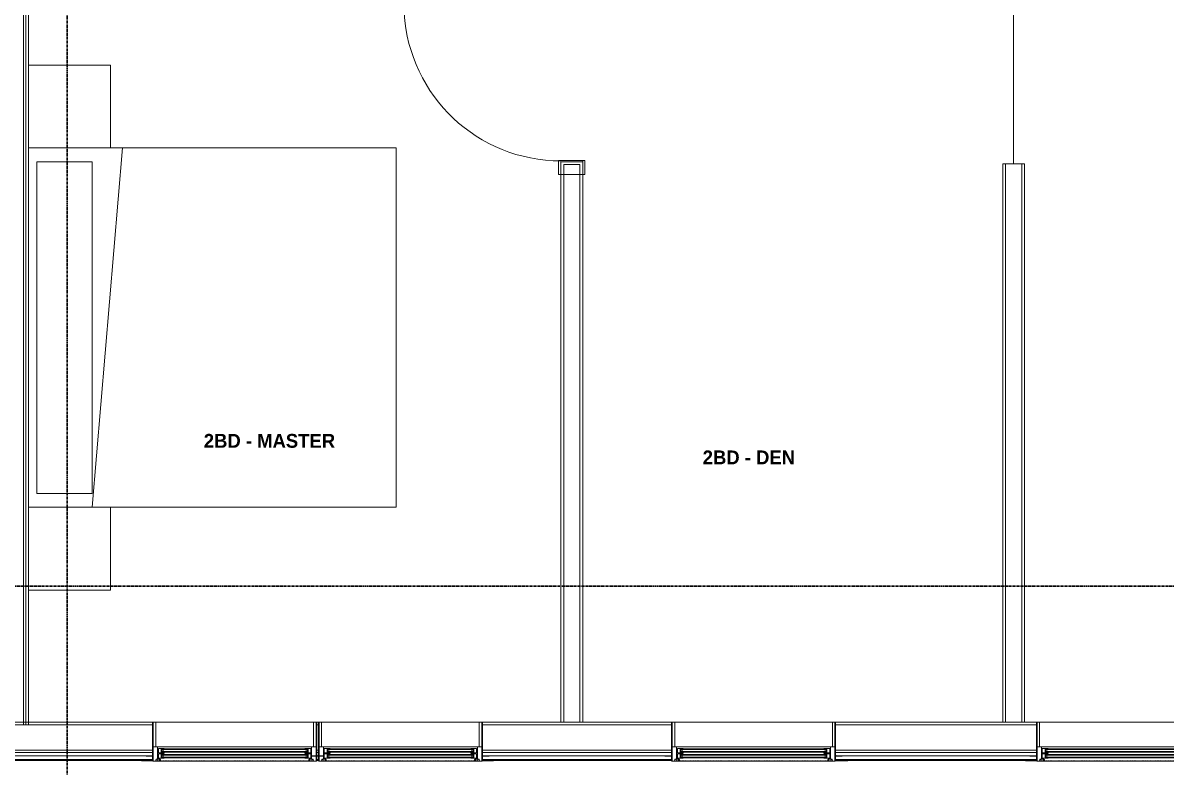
# Model space of a CAD drawing. Header units: inches. Extents: x -4093 to -1777, y 9773 to 12264.
# Drawn here: x -2509.9 to -2261.6, y 11246.5 to 11408.1 of the extents above; entities that cross this region are included whole.
import ezdxf

# ---------------------------------------------------------------- set-up
doc = ezdxf.new("R2010")
doc.units = ezdxf.units.IN
doc.header["$MEASUREMENT"] = 0
doc.linetypes.add('Dash', pattern=[0.25, 0.125, -0.125])
doc.linetypes.add('Grid Line 1_2_', pattern=[0.875, 0.5, -0.125, 0.125, -0.125])
for name, color, linetype, lineweight in [('0-1', 7, 'Continuous', 5), ('0-2', 7, 'Continuous', 9), ('A-AREA-IDEN', 2, 'Continuous', 9), ('A-DETL-GENF', 92, 'Continuous', 18), ('A-DETL-GENF-HDLN', 1, 'Dash', 9), ('A-DOOR-1', 7, 'Continuous', 9), ('A-DOOR-2', 10, 'Continuous', 30), ('A-FLOR-1', 7, 'Continuous', 9), ('A-GLAZ', 151, 'Continuous', 18), ('A-GLAZ-1', 151, 'Continuous', 9), ('A-GLAZ-2', 151, 'Continuous', 30), ('A-WALL', 113, 'Continuous', 18), ('A-WALL-1', 7, 'Continuous', 9), ('A-WALL-2', 250, 'Continuous', 18), ('A-WALL-3', 113, 'Continuous', 9), ('I-FURN-1', 7, 'Continuous', 9), ('I-WALL-1', 7, 'Continuous', 9), ('S-GRID-1', 1, 'Grid Line 1_2_', 30)]:
    doc.layers.add(name, color=color, linetype=linetype, lineweight=lineweight)
doc.styles.add('Century Gothic_B', font='GOTHICB.TTF', dxfattribs={"height": 3})

# ---------------------------------------------------------------- blocks, each defined once
blk = doc.blocks.new('SWING - SINGLE - FLUSH - SWING - FLUSH - 2-10 x 6-8 - PRIVACY-4346066-BACKGROUND - 2ND FLOOR')
at = {"layer": 'A-DOOR-1'}
for p, q in [((-17, 2.87), (-20, 2.87)), ((-20, 2.87), (-20, -2.38)), ((-17, -2.38), (-17, 2.87)), ((20, 2.87), (17, 2.87)), ((17, 2.87), (17, -2.38)), ((20, -2.38), (20, 2.87)), ((-20, -2.38), (-17, -2.38)), ((-17, -2.38), (-20, -2.38)), ((-20, -2.38), (-20, -2.88)), ((-17, -2.88), (-17, -2.38)), ((17, -2.38), (20, -2.38)), ((20, -2.38), (17, -2.38)), ((17, -2.38), (17, -2.88)), ((20, -2.88), (20, -2.38)), ((-20, -2.88), (-17, -2.88)), ((17, -2.88), (20, -2.88))]:
    blk.add_line(p, q, dxfattribs=at)
blk.add_arc((17, 2.37), 34.07, 93.3657, 180, dxfattribs=at)
at = {"layer": 'A-DOOR-2'}
for p, q in [((15, 2.37), (15, 36.38)), ((17, 36.38), (15, 36.38)), ((17, 2.37), (17, 36.38)), ((17, 2.37), (15, 2.37))]:
    blk.add_line(p, q, dxfattribs=at)
blk = doc.blocks.new('Bed-Standard - King 78_ x 80_-V78-BACKGROUND - 2ND FLOOR')
at = {"layer": 'I-FURN-1'}
for p, q in [((-28.31, 41.8), (49.69, 41.8)), ((-28.31, -38.02), (-28.31, 41.8)), ((49.69, 41.8), (49.69, -38.02)), ((49.69, -24.2), (-28.31, -17.63)), ((-25.31, -24.2), (46.69, -24.2)), ((-25.31, -36.2), (-25.31, -24.2)), ((46.69, -36.2), (46.69, -24.2)), ((-25.31, -36.2), (46.69, -36.2))]:
    blk.add_line(p, q, dxfattribs=at)
blk = doc.blocks.new('Table-Night Stand - 18_ x 18_ x 24_-V79-BACKGROUND - 2ND FLOOR')
at = {"layer": 'I-FURN-1'}
for p, q in [((0.15, 0), (18.15, 0)), ((18.15, 0), (18.15, -17.81))]:
    blk.add_line(p, q, dxfattribs=at)
blk = doc.blocks.new('Table-Night Stand - 18_ x 18_ x 24_-V80-BACKGROUND - 2ND FLOOR')
at = {"layer": 'I-FURN-1'}
for p, q in [((0.15, 0), (18.15, 0)), ((0.15, -17.81), (0.15, 0))]:
    blk.add_line(p, q, dxfattribs=at)
blk = doc.blocks.new('CTR - 1st Phase - Unit Layouts_rvt-1-BACKGROUND - 2ND FLOOR')
at = {"layer": 'A-FLOR-1'}
blk.add_line((-2294.7, 11377.45), (-2294.7, 11415.18), dxfattribs=at)
at = {"layer": 'A-WALL-1'}
for p, q in [((-2393.07, 11377.93), (-2393.07, 11256.26)), ((-2388.32, 11377.93), (-2393.07, 11377.93)), ((-2388.32, 11256.26), (-2388.32, 11377.93)), ((-2297.07, 11377.45), (-2297.07, 11256.26)), ((-2292.32, 11377.45), (-2297.07, 11377.45)), ((-2292.32, 11256.26), (-2292.32, 11377.45)), ((-2393.07, 11256.26), (-2388.32, 11256.26)), ((-2297.07, 11256.26), (-2292.32, 11256.26))]:
    blk.add_line(p, q, dxfattribs=at)
at = {"layer": 'A-WALL-2'}
for p, q in [((-2296.45, 11256.26), (-2296.45, 11377.45)), ((-2292.95, 11256.26), (-2292.95, 11377.45)), ((-2392.45, 11377.3), (-2392.45, 11256.26)), ((-2390.7, 11377.3), (-2392.45, 11377.3)), ((-2388.95, 11377.3), (-2390.7, 11377.3)), ((-2388.95, 11256.26), (-2388.95, 11377.3))]:
    blk.add_line(p, q, dxfattribs=at)
at = {"layer": '0-2'}
for name, p, rotation in [('SWING - SINGLE - FLUSH - SWING - FLUSH - 2-10 x 6-8 - PRIVACY-4346066-BACKGROUND - 2ND FLOOR', (-2390.7, 11395.18), 89.99999999998947), ('Table-Night Stand - 18_ x 18_ x 24_-V80-BACKGROUND - 2ND FLOOR', (-2490.87, 11399.06), 270.0000000003795), ('Bed-Standard - King 78_ x 80_-V78-BACKGROUND - 2ND FLOOR', (-2470.67, 11352.6), 270.0000000003795), ('Table-Night Stand - 18_ x 18_ x 24_-V79-BACKGROUND - 2ND FLOOR', (-2490.87, 11303.06), 270.0000000003795)]:
    blk.add_blockref(name, p, dxfattribs=dict(at, rotation=rotation))
blk = doc.blocks.new('CTR - 1st Phase - Common Walls_rvt-1-BACKGROUND - 2ND FLOOR')
at = {"layer": 'A-WALL-2'}
for p, q in [((-2509.81, 11255.64), (-2509.81, 11640.61)), ((-2509.31, 11255.64), (-2509.31, 11640.61))]:
    blk.add_line(p, q, dxfattribs=at)
at = {"layer": 'I-WALL-1'}
for p, q in [((-2508.69, 11255.64), (-2508.69, 11520.68)), ((-2517.56, 11255.64), (-2508.69, 11255.64))]:
    blk.add_line(p, q, dxfattribs=at)
blk = doc.blocks.new('CTR - 1st Phase - Structure_rvt-1-BACKGROUND - 2ND FLOOR')
at = {"layer": 'S-GRID-1'}
for p, q in [((-2500.32, 9772.61), (-2500.32, 12247.5)), ((-1777.25, 11285.79), (-4076.95, 11285.79))]:
    blk.add_line(p, q, dxfattribs=at)
blk = doc.blocks.new('Window-Double_Hung-Marvin-Essential - 2-WIDE _TEMP ALL LOW_ ESDH3066-3454271-BACKGROUND - 2ND FLOOR')
at = {"layer": 'A-DETL-GENF'}
for p, q in [((-16.72, -1.19), (-17.75, -1.19)), ((-17.75, -4.28), (-17.75, -1.19)), ((-16.72, -3.77), (-16.72, -1.19)), ((-16.56, -1.53), (-15.34, -1.53)), ((-16.56, -1.53), (-16.56, -2.47)), ((-15.34, -2.47), (-16.56, -2.47)), ((-15.28, -1.65), (-15.94, -1.65)), ((-15.94, -1.65), (-15.94, -2.37)), ((-15.94, -2.37), (-15.28, -2.37)), ((15.84, -1.66), (-15.84, -1.66)), ((-15.84, -1.66), (-15.84, -2.35)), ((15.84, -1.79), (-15.84, -1.79)), ((15.84, -2.23), (-15.84, -2.23)), ((15.84, -2.35), (-15.84, -2.35)), ((-15.54, -1.79), (-15.54, -2.23)), ((-15.34, -1.53), (-15.28, -1.59)), ((-15.34, -2.47), (-15.28, -2.41)), ((-15.28, -1.59), (-15.28, -1.65)), ((-15.28, -2.37), (-15.28, -2.41)), ((15.34, -1.53), (15.28, -1.59)), ((15.28, -1.59), (15.28, -1.65)), ((15.28, -1.65), (15.94, -1.65)), ((15.28, -2.37), (15.28, -2.41)), ((15.94, -2.37), (15.28, -2.37)), ((15.34, -2.47), (15.28, -2.41)), ((16.56, -1.53), (15.34, -1.53)), ((15.34, -2.47), (16.56, -2.47)), ((15.54, -1.79), (15.54, -2.23)), ((15.84, -1.66), (15.84, -2.35)), ((15.94, -1.65), (15.94, -2.37)), ((16.56, -1.53), (16.56, -2.47)), ((16.72, -3.77), (16.72, -1.19)), ((16.72, -1.19), (17.75, -1.19)), ((17.75, -4.28), (17.75, -1.19)), ((-19.25, -3.23), (-19.25, -3.19)), ((-19.25, -3.19), (-17.9, -3.19)), ((-17.75, -3.23), (-19.25, -3.23)), ((-17.9, -3.19), (-17.9, -3.08)), ((-17.9, -3.08), (-17.75, -3.08)), ((-17.75, -4.28), (-17.16, -4.28)), ((-17.08, -3.87), (-17.16, -4.28)), ((-17.08, -3.87), (-16.19, -3.87)), ((-16.85, -4.25), (-16.85, -3.87)), ((-16.3, -4.25), (-16.85, -4.25)), ((-16.38, -3.77), (-16.72, -3.77)), ((-16.56, -2.75), (-15.34, -2.75)), ((-16.56, -2.75), (-16.56, -3.69)), ((-15.34, -3.69), (-16.56, -3.69)), ((-16.38, -3.87), (-16.38, -3.77)), ((-16.18, -4.01), (-16.3, -4.01)), ((-16.3, -4.01), (-16.3, -4.25)), ((-16.19, -3.87), (-16.19, -3.97)), ((-16.19, -3.97), (-16.1, -3.97)), ((-16.18, -4.22), (-16.18, -4.01)), ((-16.18, -4.22), (-16.1, -4.22)), ((-16.1, -3.97), (-16.1, -4.22)), ((-15.28, -2.87), (-15.94, -2.87)), ((-15.94, -2.87), (-15.94, -3.59)), ((-15.94, -3.59), (-15.28, -3.59)), ((15.84, -2.88), (-15.84, -2.88)), ((-15.84, -2.88), (-15.84, -3.57)), ((15.84, -3.01), (-15.84, -3.01)), ((15.84, -3.45), (-15.84, -3.45)), ((15.84, -3.57), (-15.84, -3.57)), ((-15.54, -3.01), (-15.54, -3.45)), ((-15.34, -2.75), (-15.28, -2.81)), ((-15.34, -3.69), (-15.28, -3.63)), ((-15.28, -2.81), (-15.28, -2.87)), ((-15.28, -3.59), (-15.28, -3.63)), ((15.34, -2.75), (15.28, -2.81)), ((15.28, -2.81), (15.28, -2.87)), ((15.28, -2.87), (15.94, -2.87)), ((15.28, -3.59), (15.28, -3.63)), ((15.94, -3.59), (15.28, -3.59)), ((15.34, -3.69), (15.28, -3.63)), ((16.56, -2.75), (15.34, -2.75)), ((15.34, -3.69), (16.56, -3.69)), ((15.54, -3.01), (15.54, -3.45)), ((15.84, -2.88), (15.84, -3.57)), ((15.94, -2.87), (15.94, -3.59)), ((16.19, -3.97), (16.1, -3.97)), ((16.1, -3.97), (16.1, -4.22)), ((16.18, -4.22), (16.1, -4.22)), ((16.18, -4.22), (16.18, -4.01)), ((16.18, -4.01), (16.3, -4.01)), ((17.08, -3.87), (16.19, -3.87)), ((16.19, -3.87), (16.19, -3.97)), ((16.3, -4.01), (16.3, -4.25)), ((16.3, -4.25), (16.85, -4.25)), ((16.38, -3.87), (16.38, -3.77)), ((16.38, -3.77), (16.72, -3.77)), ((16.56, -2.75), (16.56, -3.69)), ((16.85, -4.25), (16.85, -3.87)), ((17.08, -3.87), (17.16, -4.28)), ((17.75, -4.28), (17.16, -4.28)), ((17.9, -3.08), (17.75, -3.08)), ((17.75, -3.23), (19.25, -3.23)), ((17.9, -3.19), (17.9, -3.08)), ((19.25, -3.19), (17.9, -3.19)), ((19.25, -3.23), (19.25, -3.19))]:
    blk.add_line(p, q, dxfattribs=at)
at = {"layer": 'A-DETL-GENF-HDLN'}
blk.add_line((16.1, -4.22), (-16.5, -4.22), dxfattribs=at)
at = {"layer": 'A-GLAZ'}
for p, q in [((-17.13, 4.19), (-17.75, 4.19)), ((-17.13, -1.16), (-17.13, 4.19)), ((17.12, 4.19), (17.75, 4.19)), ((17.12, 4.19), (17.12, -1.16))]:
    blk.add_line(p, q, dxfattribs=at)
at = {"layer": 'A-GLAZ-1'}
for p, q in [((-17.75, 4.19), (17.75, 4.19)), ((-17.75, -1.19), (17.75, -1.19)), ((17.75, -4.28), (-17.75, -4.28)), ((17.75, -4.19), (20.21, -4.19)), ((20.21, -4.25), (17.75, -4.25)), ((20.21, -4.19), (20.21, -4.25))]:
    blk.add_line(p, q, dxfattribs=at)
at = {"layer": 'A-GLAZ-2'}
for p, q in [((-17.75, -1.16), (-17.75, 4.19)), ((17.75, 4.19), (17.75, -1.16)), ((-17.75, -4.28), (-17.75, -1.19)), ((17.75, -1.19), (17.75, -4.28))]:
    blk.add_line(p, q, dxfattribs=at)
blk = doc.blocks.new('Window-Double_Hung-Marvin-Essential - 2-WIDE _TEMP ALL LOW_ ESDH3066-3454268-BACKGROUND - 2ND FLOOR')
at = {"layer": 'A-DETL-GENF'}
for p, q in [((-19.25, 3.23), (-19.25, 3.19)), ((-17.75, 3.23), (-19.25, 3.23)), ((-19.25, 3.19), (-17.9, 3.19)), ((-17.9, 3.19), (-17.9, 3.08)), ((-17.9, 3.08), (-17.75, 3.08)), ((-17.75, 4.28), (-17.16, 4.28)), ((-17.75, 4.28), (-17.75, 1.19)), ((-17.08, 3.87), (-17.16, 4.28)), ((-17.08, 3.87), (-16.19, 3.87)), ((-16.85, 4.25), (-16.85, 3.87)), ((-16.3, 4.25), (-16.85, 4.25)), ((-16.38, 3.77), (-16.72, 3.77)), ((-16.72, 3.77), (-16.72, 1.19)), ((-15.34, 3.69), (-16.56, 3.69)), ((-16.56, 2.75), (-16.56, 3.69)), ((-16.56, 2.75), (-15.34, 2.75)), ((-16.38, 3.87), (-16.38, 3.77)), ((-16.3, 4.01), (-16.3, 4.25)), ((-16.18, 4.01), (-16.3, 4.01)), ((-16.19, 3.97), (-16.1, 3.97)), ((-16.19, 3.87), (-16.19, 3.97)), ((-16.18, 4.22), (-16.1, 4.22)), ((-16.18, 4.22), (-16.18, 4.01)), ((-16.1, 3.97), (-16.1, 4.22)), ((-15.94, 2.87), (-15.94, 3.59)), ((-15.94, 3.59), (-15.28, 3.59)), ((-15.28, 2.87), (-15.94, 2.87)), ((15.84, 3.57), (-15.84, 3.57)), ((-15.84, 2.88), (-15.84, 3.57)), ((15.84, 3.45), (-15.84, 3.45)), ((15.84, 3.01), (-15.84, 3.01)), ((15.84, 2.88), (-15.84, 2.88)), ((-15.54, 3.01), (-15.54, 3.45)), ((-15.34, 3.69), (-15.28, 3.63)), ((-15.34, 2.75), (-15.28, 2.81)), ((-15.28, 3.59), (-15.28, 3.63)), ((-15.28, 2.81), (-15.28, 2.87)), ((15.34, 3.69), (15.28, 3.63)), ((15.28, 3.59), (15.28, 3.63)), ((15.94, 3.59), (15.28, 3.59)), ((15.28, 2.81), (15.28, 2.87)), ((15.28, 2.87), (15.94, 2.87)), ((15.34, 2.75), (15.28, 2.81)), ((15.34, 3.69), (16.56, 3.69)), ((16.56, 2.75), (15.34, 2.75)), ((15.54, 3.01), (15.54, 3.45)), ((15.84, 2.88), (15.84, 3.57)), ((15.94, 2.87), (15.94, 3.59)), ((16.18, 4.22), (16.1, 4.22)), ((16.1, 3.97), (16.1, 4.22)), ((16.19, 3.97), (16.1, 3.97)), ((16.18, 4.22), (16.18, 4.01)), ((16.18, 4.01), (16.3, 4.01)), ((16.19, 3.87), (16.19, 3.97)), ((17.08, 3.87), (16.19, 3.87)), ((16.3, 4.01), (16.3, 4.25)), ((16.3, 4.25), (16.85, 4.25)), ((16.38, 3.87), (16.38, 3.77)), ((16.38, 3.77), (16.72, 3.77)), ((16.56, 2.75), (16.56, 3.69)), ((16.72, 3.77), (16.72, 1.19)), ((16.85, 4.25), (16.85, 3.87)), ((17.08, 3.87), (17.16, 4.28)), ((17.75, 4.28), (17.16, 4.28)), ((17.75, 4.28), (17.75, 1.19)), ((17.75, 3.23), (19.25, 3.23)), ((17.9, 3.08), (17.75, 3.08)), ((17.9, 3.19), (17.9, 3.08)), ((19.25, 3.19), (17.9, 3.19)), ((19.25, 3.23), (19.25, 3.19)), ((-16.72, 1.19), (-17.75, 1.19)), ((-15.34, 2.47), (-16.56, 2.47)), ((-16.56, 1.53), (-16.56, 2.47)), ((-16.56, 1.53), (-15.34, 1.53)), ((-15.94, 1.65), (-15.94, 2.37)), ((-15.94, 2.37), (-15.28, 2.37)), ((-15.28, 1.65), (-15.94, 1.65)), ((15.84, 2.35), (-15.84, 2.35)), ((-15.84, 1.66), (-15.84, 2.35)), ((15.84, 2.23), (-15.84, 2.23)), ((15.84, 1.79), (-15.84, 1.79)), ((15.84, 1.66), (-15.84, 1.66)), ((-15.54, 1.79), (-15.54, 2.23)), ((-15.34, 2.47), (-15.28, 2.41)), ((-15.34, 1.53), (-15.28, 1.59)), ((-15.28, 2.37), (-15.28, 2.41)), ((-15.28, 1.59), (-15.28, 1.65)), ((15.34, 2.47), (15.28, 2.41)), ((15.28, 2.37), (15.28, 2.41)), ((15.94, 2.37), (15.28, 2.37)), ((15.28, 1.59), (15.28, 1.65)), ((15.28, 1.65), (15.94, 1.65)), ((15.34, 1.53), (15.28, 1.59)), ((15.34, 2.47), (16.56, 2.47)), ((16.56, 1.53), (15.34, 1.53)), ((15.54, 1.79), (15.54, 2.23)), ((15.84, 1.66), (15.84, 2.35)), ((15.94, 1.65), (15.94, 2.37)), ((16.56, 1.53), (16.56, 2.47)), ((16.72, 1.19), (17.75, 1.19))]:
    blk.add_line(p, q, dxfattribs=at)
at = {"layer": 'A-DETL-GENF-HDLN'}
blk.add_line((16.1, 4.22), (-16.5, 4.22), dxfattribs=at)
at = {"layer": 'A-GLAZ'}
for p, q in [((-17.13, 1.16), (-17.13, -4.19)), ((17.12, -4.19), (17.12, 1.16)), ((-17.13, -4.19), (-17.75, -4.19)), ((17.12, -4.19), (17.75, -4.19))]:
    blk.add_line(p, q, dxfattribs=at)
at = {"layer": 'A-GLAZ-1'}
for p, q in [((17.75, 4.28), (-17.75, 4.28)), ((20.21, 4.25), (17.75, 4.25)), ((17.75, 4.19), (20.21, 4.19)), ((20.21, 4.19), (20.21, 4.25)), ((-17.75, 1.19), (17.75, 1.19)), ((-17.75, -4.19), (17.75, -4.19))]:
    blk.add_line(p, q, dxfattribs=at)
at = {"layer": 'A-GLAZ-2'}
for p, q in [((-17.75, 4.28), (-17.75, 1.19)), ((17.75, 1.19), (17.75, 4.28)), ((-17.75, 1.16), (-17.75, -4.19)), ((17.75, -4.19), (17.75, 1.16))]:
    blk.add_line(p, q, dxfattribs=at)
blk = doc.blocks.new('Window-Double_Hung-Marvin-Essential - 1-WIDE _TEMP LOWER_ ESDH3066-3454269-BACKGROUND - 2ND FLOOR')
at = {"layer": 'A-DETL-GENF'}
for p, q in [((-16.72, -1.19), (-17.75, -1.19)), ((-17.75, -4.28), (-17.75, -1.19)), ((-16.72, -3.77), (-16.72, -1.19)), ((-16.56, -1.53), (-15.34, -1.53)), ((-16.56, -1.53), (-16.56, -2.47)), ((-15.34, -2.47), (-16.56, -2.47)), ((-15.28, -1.65), (-15.94, -1.65)), ((-15.94, -1.65), (-15.94, -2.37)), ((-15.94, -2.37), (-15.28, -2.37)), ((15.84, -1.66), (-15.84, -1.66)), ((-15.84, -1.66), (-15.84, -2.35)), ((15.84, -1.79), (-15.84, -1.79)), ((15.84, -2.23), (-15.84, -2.23)), ((15.84, -2.35), (-15.84, -2.35)), ((-15.54, -1.79), (-15.54, -2.23)), ((-15.34, -1.53), (-15.28, -1.59)), ((-15.34, -2.47), (-15.28, -2.41)), ((-15.28, -1.59), (-15.28, -1.65)), ((-15.28, -2.37), (-15.28, -2.41)), ((15.34, -1.53), (15.28, -1.59)), ((15.28, -1.59), (15.28, -1.65)), ((15.28, -1.65), (15.94, -1.65)), ((15.28, -2.37), (15.28, -2.41)), ((15.94, -2.37), (15.28, -2.37)), ((15.34, -2.47), (15.28, -2.41)), ((16.56, -1.53), (15.34, -1.53)), ((15.34, -2.47), (16.56, -2.47)), ((15.54, -1.79), (15.54, -2.23)), ((15.84, -1.66), (15.84, -2.35)), ((15.94, -1.65), (15.94, -2.37)), ((16.56, -1.53), (16.56, -2.47)), ((16.72, -3.77), (16.72, -1.19)), ((16.72, -1.19), (17.75, -1.19)), ((17.75, -4.28), (17.75, -1.19)), ((-19.25, -3.23), (-19.25, -3.19)), ((-19.25, -3.19), (-17.9, -3.19)), ((-17.75, -3.23), (-19.25, -3.23)), ((-17.9, -3.19), (-17.9, -3.08)), ((-17.9, -3.08), (-17.75, -3.08)), ((-17.75, -4.28), (-17.16, -4.28)), ((-17.08, -3.87), (-17.16, -4.28)), ((-17.08, -3.87), (-16.19, -3.87)), ((-16.85, -4.25), (-16.85, -3.87)), ((-16.3, -4.25), (-16.85, -4.25)), ((-16.38, -3.77), (-16.72, -3.77)), ((-16.56, -2.75), (-15.34, -2.75)), ((-16.56, -2.75), (-16.56, -3.69)), ((-15.34, -3.69), (-16.56, -3.69)), ((-16.38, -3.87), (-16.38, -3.77)), ((-16.18, -4.01), (-16.3, -4.01)), ((-16.3, -4.01), (-16.3, -4.25)), ((-16.19, -3.87), (-16.19, -3.97)), ((-16.19, -3.97), (-16.1, -3.97)), ((-16.18, -4.22), (-16.18, -4.01)), ((-16.18, -4.22), (-16.1, -4.22)), ((-16.1, -3.97), (-16.1, -4.22)), ((-15.28, -2.87), (-15.94, -2.87)), ((-15.94, -2.87), (-15.94, -3.59)), ((-15.94, -3.59), (-15.28, -3.59)), ((15.84, -2.88), (-15.84, -2.88)), ((-15.84, -2.88), (-15.84, -3.57)), ((15.84, -3.01), (-15.84, -3.01)), ((15.84, -3.45), (-15.84, -3.45)), ((15.84, -3.57), (-15.84, -3.57)), ((-15.54, -3.01), (-15.54, -3.45)), ((-15.34, -2.75), (-15.28, -2.81)), ((-15.34, -3.69), (-15.28, -3.63)), ((-15.28, -2.81), (-15.28, -2.87)), ((-15.28, -3.59), (-15.28, -3.63)), ((15.34, -2.75), (15.28, -2.81)), ((15.28, -2.81), (15.28, -2.87)), ((15.28, -2.87), (15.94, -2.87)), ((15.28, -3.59), (15.28, -3.63)), ((15.94, -3.59), (15.28, -3.59)), ((15.34, -3.69), (15.28, -3.63)), ((16.56, -2.75), (15.34, -2.75)), ((15.34, -3.69), (16.56, -3.69)), ((15.54, -3.01), (15.54, -3.45)), ((15.84, -2.88), (15.84, -3.57)), ((15.94, -2.87), (15.94, -3.59)), ((16.19, -3.97), (16.1, -3.97)), ((16.1, -3.97), (16.1, -4.22)), ((16.18, -4.22), (16.1, -4.22)), ((16.18, -4.22), (16.18, -4.01)), ((16.18, -4.01), (16.3, -4.01)), ((17.08, -3.87), (16.19, -3.87)), ((16.19, -3.87), (16.19, -3.97)), ((16.3, -4.01), (16.3, -4.25)), ((16.3, -4.25), (16.85, -4.25)), ((16.38, -3.87), (16.38, -3.77)), ((16.38, -3.77), (16.72, -3.77)), ((16.56, -2.75), (16.56, -3.69)), ((16.85, -4.25), (16.85, -3.87)), ((17.08, -3.87), (17.16, -4.28)), ((17.75, -4.28), (17.16, -4.28)), ((17.9, -3.08), (17.75, -3.08)), ((17.75, -3.23), (19.25, -3.23)), ((17.9, -3.19), (17.9, -3.08)), ((19.25, -3.19), (17.9, -3.19)), ((19.25, -3.23), (19.25, -3.19))]:
    blk.add_line(p, q, dxfattribs=at)
at = {"layer": 'A-DETL-GENF-HDLN'}
blk.add_line((16.1, -4.22), (-16.5, -4.22), dxfattribs=at)
at = {"layer": 'A-GLAZ'}
for p, q in [((-17.13, 4.19), (-17.75, 4.19)), ((-17.13, -1.16), (-17.13, 4.19)), ((17.12, 4.19), (17.75, 4.19)), ((17.12, 4.19), (17.12, -1.16))]:
    blk.add_line(p, q, dxfattribs=at)
at = {"layer": 'A-GLAZ-1'}
for p, q in [((-17.75, 4.19), (17.75, 4.19)), ((-17.75, -1.19), (17.75, -1.19)), ((17.75, -4.28), (-17.75, -4.28)), ((17.75, -4.19), (20.46, -4.19)), ((20.46, -4.25), (17.75, -4.25)), ((20.46, -4.19), (20.46, -4.25))]:
    blk.add_line(p, q, dxfattribs=at)
at = {"layer": 'A-GLAZ-2'}
for p, q in [((-17.75, -1.16), (-17.75, 4.19)), ((17.75, 4.19), (17.75, -1.16)), ((-17.75, -4.28), (-17.75, -1.19)), ((17.75, -1.19), (17.75, -4.28))]:
    blk.add_line(p, q, dxfattribs=at)

msp = doc.modelspace()

# ---------------------------------------------------------------- linework, layer by layer
at = {"layer": 'A-WALL'}
for p, q in [((-2566.24, 11255.64), (-2481.68, 11255.64)), ((-2446.18, 11255.64), (-2445.67, 11255.64)), ((-2410.17, 11255.64), (-2368.94, 11255.64)), ((-2333.44, 11255.64), (-2289.68, 11255.64)), ((-2566.24, 11250.14), (-2481.68, 11250.14)), ((-2566.24, 11249.64), (-2481.68, 11249.64)), ((-2566.24, 11248.89), (-2481.68, 11248.89)), ((-2446.18, 11250.14), (-2445.67, 11250.14)), ((-2446.18, 11249.64), (-2445.67, 11249.64)), ((-2446.18, 11248.89), (-2445.67, 11248.89)), ((-2410.17, 11250.14), (-2368.94, 11250.14)), ((-2410.17, 11249.64), (-2368.94, 11249.64)), ((-2410.17, 11248.89), (-2368.94, 11248.89)), ((-2333.44, 11250.14), (-2289.68, 11250.14)), ((-2333.44, 11249.64), (-2289.68, 11249.64)), ((-2333.44, 11248.89), (-2289.68, 11248.89)), ((-2566.24, 11248.14), (-2481.68, 11248.14)), ((-2446.18, 11248.14), (-2445.67, 11248.14)), ((-2410.17, 11248.14), (-2368.94, 11248.14)), ((-2333.44, 11248.14), (-2289.68, 11248.14))]:
    msp.add_line(p, q, dxfattribs=at)
at = {"layer": 'A-WALL-3'}
for p, q in [((-2481.68, 11256.26), (-2566.24, 11256.26)), ((-2445.67, 11256.26), (-2446.18, 11256.26)), ((-2368.94, 11256.26), (-2410.17, 11256.26)), ((-2289.68, 11256.26), (-2333.44, 11256.26)), ((-2481.68, 11250.89), (-2481.68, 11250.92)), ((-2446.18, 11250.92), (-2446.18, 11250.89)), ((-2445.67, 11250.89), (-2445.67, 11250.92)), ((-2410.17, 11250.92), (-2410.17, 11250.89)), ((-2368.94, 11250.89), (-2368.94, 11250.92)), ((-2333.44, 11250.92), (-2333.44, 11250.89)), ((-2289.68, 11250.89), (-2289.68, 11250.92)), ((-2566.24, 11247.89), (-2484.14, 11247.89)), ((-2446.18, 11247.89), (-2445.67, 11247.89)), ((-2407.71, 11247.89), (-2368.94, 11247.89)), ((-2330.73, 11247.89), (-2292.14, 11247.89))]:
    msp.add_line(p, q, dxfattribs=at)

# ---------------------------------------------------------------- block references
at = {"layer": '0-1'}
for name in ['CTR - 1st Phase - Structure_rvt-1-BACKGROUND - 2ND FLOOR', 'CTR - 1st Phase - Unit Layouts_rvt-1-BACKGROUND - 2ND FLOOR', 'CTR - 1st Phase - Common Walls_rvt-1-BACKGROUND - 2ND FLOOR']:
    msp.add_blockref(name, (0, 0), dxfattribs=at)
at = {"layer": 'A-GLAZ-1', "rotation": 180}
for p in [(-2463.93, 11252.08), (-2271.93, 11252.08)]:
    msp.add_blockref('Window-Double_Hung-Marvin-Essential - 2-WIDE _TEMP ALL LOW_ ESDH3066-3454268-BACKGROUND - 2ND FLOOR', p, dxfattribs=at)
at = {"layer": 'A-GLAZ-1'}
for name, p in [('Window-Double_Hung-Marvin-Essential - 2-WIDE _TEMP ALL LOW_ ESDH3066-3454271-BACKGROUND - 2ND FLOOR', (-2427.92, 11252.08)), ('Window-Double_Hung-Marvin-Essential - 1-WIDE _TEMP LOWER_ ESDH3066-3454269-BACKGROUND - 2ND FLOOR', (-2351.19, 11252.08))]:
    msp.add_blockref(name, p, dxfattribs=at)

# ---------------------------------------------------------------- texts
at = {"layer": 'A-AREA-IDEN', "char_height": 3, "attachment_point": 1, "style": 'Century Gothic_B'}
for s, insert, width in [('2BD - MASTER', (-2470.63, 11318.82), 33.633), ('2BD - DEN', (-2362.25, 11315.23), 24.745)]:
    msp.add_mtext(s, dxfattribs=dict(at, insert=insert, width=width))

doc.saveas('drawing.dxf')
